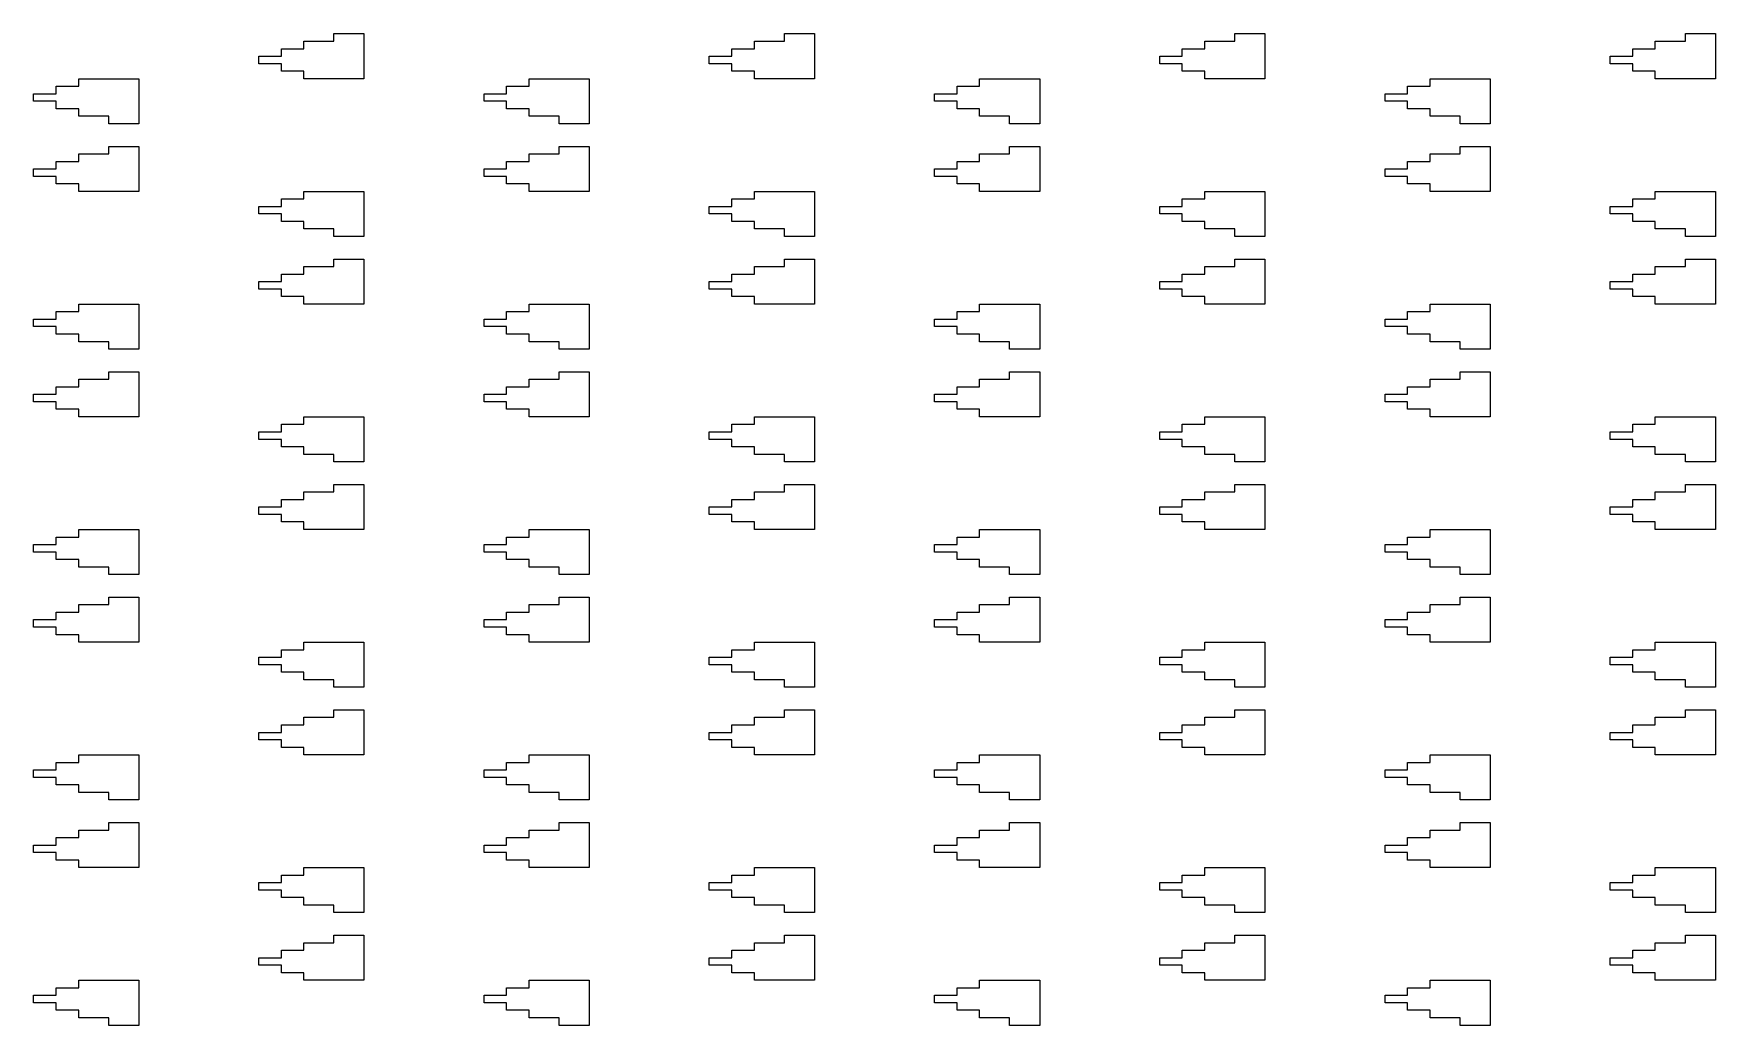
# Model space of a CAD drawing. Extents: x -38350 to 38650, y -35000 to 36000.
# Drawn here: x 70 to 294, y -34640 to -34508 of the extents above; entities that cross this region are included whole.
import ezdxf

# ---------------------------------------------------------------- set-up
doc = ezdxf.new("R2010")
doc.units = 0
doc.header["$MEASUREMENT"] = 0

msp = doc.modelspace()

# ---------------------------------------------------------------- linework, layer by layer
for p, q in [((106, -34510), (106, -34509)), ((106, -34509), (110, -34509)), ((110, -34509), (110, -34508)), ((110, -34508), (114, -34508)), ((114, -34508), (114, -34514)), ((166, -34510), (166, -34509)), ((166, -34509), (170, -34509)), ((170, -34509), (170, -34508)), ((170, -34508), (174, -34508)), ((174, -34508), (174, -34514)), ((226, -34510), (226, -34509)), ((226, -34509), (230, -34509)), ((230, -34509), (230, -34508)), ((230, -34508), (234, -34508)), ((234, -34508), (234, -34514)), ((286, -34510), (286, -34509)), ((286, -34509), (290, -34509)), ((290, -34509), (290, -34508)), ((290, -34508), (294, -34508)), ((294, -34508), (294, -34514)), ((100, -34512), (100, -34511)), ((100, -34511), (103, -34511)), ((103, -34511), (103, -34510)), ((103, -34510), (106, -34510)), ((160, -34512), (160, -34511)), ((160, -34511), (163, -34511)), ((163, -34511), (163, -34510)), ((163, -34510), (166, -34510)), ((220, -34512), (220, -34511)), ((220, -34511), (223, -34511)), ((223, -34511), (223, -34510)), ((223, -34510), (226, -34510)), ((280, -34512), (280, -34511)), ((280, -34511), (283, -34511)), ((283, -34511), (283, -34510)), ((283, -34510), (286, -34510)), ((103, -34512), (100, -34512)), ((103, -34513), (103, -34512)), ((106, -34513), (103, -34513)), ((106, -34514), (106, -34513)), ((163, -34512), (160, -34512)), ((163, -34513), (163, -34512)), ((166, -34513), (163, -34513)), ((166, -34514), (166, -34513)), ((223, -34512), (220, -34512)), ((223, -34513), (223, -34512)), ((226, -34513), (223, -34513)), ((226, -34514), (226, -34513)), ((283, -34512), (280, -34512)), ((283, -34513), (283, -34512)), ((286, -34513), (283, -34513)), ((286, -34514), (286, -34513)), ((70, -34517), (70, -34516)), ((70, -34516), (73, -34516)), ((73, -34516), (73, -34515)), ((73, -34515), (76, -34515)), ((76, -34515), (76, -34514)), ((76, -34514), (84, -34514)), ((84, -34514), (84, -34520)), ((114, -34514), (106, -34514)), ((130, -34517), (130, -34516)), ((130, -34516), (133, -34516)), ((133, -34516), (133, -34515)), ((133, -34515), (136, -34515)), ((136, -34515), (136, -34514)), ((136, -34514), (144, -34514)), ((144, -34514), (144, -34520)), ((174, -34514), (166, -34514)), ((190, -34517), (190, -34516)), ((190, -34516), (193, -34516)), ((193, -34516), (193, -34515)), ((193, -34515), (196, -34515)), ((196, -34515), (196, -34514)), ((196, -34514), (204, -34514)), ((204, -34514), (204, -34520)), ((234, -34514), (226, -34514)), ((250, -34517), (250, -34516)), ((250, -34516), (253, -34516)), ((253, -34516), (253, -34515)), ((253, -34515), (256, -34515)), ((256, -34515), (256, -34514)), ((256, -34514), (264, -34514)), ((264, -34514), (264, -34520)), ((294, -34514), (286, -34514)), ((73, -34517), (70, -34517)), ((73, -34518), (73, -34517)), ((76, -34518), (73, -34518)), ((76, -34519), (76, -34518)), ((133, -34517), (130, -34517)), ((133, -34518), (133, -34517)), ((136, -34518), (133, -34518)), ((136, -34519), (136, -34518)), ((193, -34517), (190, -34517)), ((193, -34518), (193, -34517)), ((196, -34518), (193, -34518)), ((196, -34519), (196, -34518)), ((253, -34517), (250, -34517)), ((253, -34518), (253, -34517)), ((256, -34518), (253, -34518)), ((256, -34519), (256, -34518)), ((80, -34519), (76, -34519)), ((80, -34520), (80, -34519)), ((84, -34520), (80, -34520)), ((140, -34519), (136, -34519)), ((140, -34520), (140, -34519)), ((144, -34520), (140, -34520)), ((200, -34519), (196, -34519)), ((200, -34520), (200, -34519)), ((204, -34520), (200, -34520)), ((260, -34519), (256, -34519)), ((260, -34520), (260, -34519)), ((264, -34520), (260, -34520)), ((73, -34526), (73, -34525)), ((73, -34525), (76, -34525)), ((76, -34525), (76, -34524)), ((76, -34524), (80, -34524)), ((80, -34524), (80, -34523)), ((80, -34523), (84, -34523)), ((84, -34523), (84, -34529)), ((133, -34526), (133, -34525)), ((133, -34525), (136, -34525)), ((136, -34525), (136, -34524)), ((136, -34524), (140, -34524)), ((140, -34524), (140, -34523)), ((140, -34523), (144, -34523)), ((144, -34523), (144, -34529)), ((193, -34526), (193, -34525)), ((193, -34525), (196, -34525)), ((196, -34525), (196, -34524)), ((196, -34524), (200, -34524)), ((200, -34524), (200, -34523)), ((200, -34523), (204, -34523)), ((204, -34523), (204, -34529)), ((253, -34526), (253, -34525)), ((253, -34525), (256, -34525)), ((256, -34525), (256, -34524)), ((256, -34524), (260, -34524)), ((260, -34524), (260, -34523)), ((260, -34523), (264, -34523)), ((264, -34523), (264, -34529)), ((70, -34527), (70, -34526)), ((70, -34526), (73, -34526)), ((73, -34527), (70, -34527)), ((73, -34528), (73, -34527)), ((130, -34527), (130, -34526)), ((130, -34526), (133, -34526)), ((133, -34527), (130, -34527)), ((133, -34528), (133, -34527)), ((190, -34527), (190, -34526)), ((190, -34526), (193, -34526)), ((193, -34527), (190, -34527)), ((193, -34528), (193, -34527)), ((250, -34527), (250, -34526)), ((250, -34526), (253, -34526)), ((253, -34527), (250, -34527)), ((253, -34528), (253, -34527)), ((76, -34528), (73, -34528)), ((76, -34529), (76, -34528)), ((84, -34529), (76, -34529)), ((106, -34530), (106, -34529)), ((106, -34529), (114, -34529)), ((114, -34529), (114, -34535)), ((136, -34528), (133, -34528)), ((136, -34529), (136, -34528)), ((144, -34529), (136, -34529)), ((166, -34530), (166, -34529)), ((166, -34529), (174, -34529)), ((174, -34529), (174, -34535)), ((196, -34528), (193, -34528)), ((196, -34529), (196, -34528)), ((204, -34529), (196, -34529)), ((226, -34530), (226, -34529)), ((226, -34529), (234, -34529)), ((234, -34529), (234, -34535)), ((256, -34528), (253, -34528)), ((256, -34529), (256, -34528)), ((264, -34529), (256, -34529)), ((286, -34530), (286, -34529)), ((286, -34529), (294, -34529)), ((294, -34529), (294, -34535)), ((100, -34532), (100, -34531)), ((100, -34531), (103, -34531)), ((103, -34531), (103, -34530)), ((103, -34530), (106, -34530)), ((160, -34532), (160, -34531)), ((160, -34531), (163, -34531)), ((163, -34531), (163, -34530)), ((163, -34530), (166, -34530)), ((220, -34532), (220, -34531)), ((220, -34531), (223, -34531)), ((223, -34531), (223, -34530)), ((223, -34530), (226, -34530)), ((280, -34532), (280, -34531)), ((280, -34531), (283, -34531)), ((283, -34531), (283, -34530)), ((283, -34530), (286, -34530)), ((103, -34532), (100, -34532)), ((103, -34533), (103, -34532)), ((106, -34533), (103, -34533)), ((106, -34534), (106, -34533)), ((110, -34534), (106, -34534)), ((110, -34535), (110, -34534)), ((163, -34532), (160, -34532)), ((163, -34533), (163, -34532)), ((166, -34533), (163, -34533)), ((166, -34534), (166, -34533)), ((170, -34534), (166, -34534)), ((170, -34535), (170, -34534)), ((223, -34532), (220, -34532)), ((223, -34533), (223, -34532)), ((226, -34533), (223, -34533)), ((226, -34534), (226, -34533)), ((230, -34534), (226, -34534)), ((230, -34535), (230, -34534)), ((283, -34532), (280, -34532)), ((283, -34533), (283, -34532)), ((286, -34533), (283, -34533)), ((286, -34534), (286, -34533)), ((290, -34534), (286, -34534)), ((290, -34535), (290, -34534)), ((114, -34535), (110, -34535)), ((174, -34535), (170, -34535)), ((234, -34535), (230, -34535)), ((294, -34535), (290, -34535)), ((110, -34539), (110, -34538)), ((110, -34538), (114, -34538)), ((114, -34538), (114, -34544)), ((170, -34539), (170, -34538)), ((170, -34538), (174, -34538)), ((174, -34538), (174, -34544)), ((230, -34539), (230, -34538)), ((230, -34538), (234, -34538)), ((234, -34538), (234, -34544)), ((290, -34539), (290, -34538)), ((290, -34538), (294, -34538)), ((294, -34538), (294, -34544)), ((103, -34541), (103, -34540)), ((103, -34540), (106, -34540)), ((106, -34540), (106, -34539)), ((106, -34539), (110, -34539)), ((163, -34541), (163, -34540)), ((163, -34540), (166, -34540)), ((166, -34540), (166, -34539)), ((166, -34539), (170, -34539)), ((223, -34541), (223, -34540)), ((223, -34540), (226, -34540)), ((226, -34540), (226, -34539)), ((226, -34539), (230, -34539)), ((283, -34541), (283, -34540)), ((283, -34540), (286, -34540)), ((286, -34540), (286, -34539)), ((286, -34539), (290, -34539)), ((100, -34542), (100, -34541)), ((100, -34541), (103, -34541)), ((103, -34542), (100, -34542)), ((103, -34543), (103, -34542)), ((106, -34543), (103, -34543)), ((106, -34544), (106, -34543)), ((160, -34542), (160, -34541)), ((160, -34541), (163, -34541)), ((163, -34542), (160, -34542)), ((163, -34543), (163, -34542)), ((166, -34543), (163, -34543)), ((166, -34544), (166, -34543)), ((220, -34542), (220, -34541)), ((220, -34541), (223, -34541)), ((223, -34542), (220, -34542)), ((223, -34543), (223, -34542)), ((226, -34543), (223, -34543)), ((226, -34544), (226, -34543)), ((280, -34542), (280, -34541)), ((280, -34541), (283, -34541)), ((283, -34542), (280, -34542)), ((283, -34543), (283, -34542)), ((286, -34543), (283, -34543)), ((286, -34544), (286, -34543)), ((73, -34546), (73, -34545)), ((73, -34545), (76, -34545)), ((76, -34545), (76, -34544)), ((76, -34544), (84, -34544)), ((84, -34544), (84, -34550)), ((114, -34544), (106, -34544)), ((133, -34546), (133, -34545)), ((133, -34545), (136, -34545)), ((136, -34545), (136, -34544)), ((136, -34544), (144, -34544)), ((144, -34544), (144, -34550)), ((174, -34544), (166, -34544)), ((193, -34546), (193, -34545)), ((193, -34545), (196, -34545)), ((196, -34545), (196, -34544)), ((196, -34544), (204, -34544)), ((204, -34544), (204, -34550)), ((234, -34544), (226, -34544)), ((253, -34546), (253, -34545)), ((253, -34545), (256, -34545)), ((256, -34545), (256, -34544)), ((256, -34544), (264, -34544)), ((264, -34544), (264, -34550)), ((294, -34544), (286, -34544)), ((70, -34547), (70, -34546)), ((70, -34546), (73, -34546)), ((73, -34547), (70, -34547)), ((73, -34548), (73, -34547)), ((130, -34547), (130, -34546)), ((130, -34546), (133, -34546)), ((133, -34547), (130, -34547)), ((133, -34548), (133, -34547)), ((190, -34547), (190, -34546)), ((190, -34546), (193, -34546)), ((193, -34547), (190, -34547)), ((193, -34548), (193, -34547)), ((250, -34547), (250, -34546)), ((250, -34546), (253, -34546)), ((253, -34547), (250, -34547)), ((253, -34548), (253, -34547)), ((76, -34548), (73, -34548)), ((76, -34549), (76, -34548)), ((80, -34549), (76, -34549)), ((80, -34550), (80, -34549)), ((136, -34548), (133, -34548)), ((136, -34549), (136, -34548)), ((140, -34549), (136, -34549)), ((140, -34550), (140, -34549)), ((196, -34548), (193, -34548)), ((196, -34549), (196, -34548)), ((200, -34549), (196, -34549)), ((200, -34550), (200, -34549)), ((256, -34548), (253, -34548)), ((256, -34549), (256, -34548)), ((260, -34549), (256, -34549)), ((260, -34550), (260, -34549)), ((84, -34550), (80, -34550)), ((144, -34550), (140, -34550)), ((204, -34550), (200, -34550)), ((264, -34550), (260, -34550)), ((76, -34555), (76, -34554)), ((76, -34554), (80, -34554)), ((80, -34554), (80, -34553)), ((80, -34553), (84, -34553)), ((84, -34553), (84, -34559)), ((136, -34555), (136, -34554)), ((136, -34554), (140, -34554)), ((140, -34554), (140, -34553)), ((140, -34553), (144, -34553)), ((144, -34553), (144, -34559)), ((196, -34555), (196, -34554)), ((196, -34554), (200, -34554)), ((200, -34554), (200, -34553)), ((200, -34553), (204, -34553)), ((204, -34553), (204, -34559)), ((256, -34555), (256, -34554)), ((256, -34554), (260, -34554)), ((260, -34554), (260, -34553)), ((260, -34553), (264, -34553)), ((264, -34553), (264, -34559)), ((70, -34557), (70, -34556)), ((70, -34556), (73, -34556)), ((73, -34556), (73, -34555)), ((73, -34555), (76, -34555)), ((130, -34557), (130, -34556)), ((130, -34556), (133, -34556)), ((133, -34556), (133, -34555)), ((133, -34555), (136, -34555)), ((190, -34557), (190, -34556)), ((190, -34556), (193, -34556)), ((193, -34556), (193, -34555)), ((193, -34555), (196, -34555)), ((250, -34557), (250, -34556)), ((250, -34556), (253, -34556)), ((253, -34556), (253, -34555)), ((253, -34555), (256, -34555)), ((73, -34557), (70, -34557)), ((73, -34558), (73, -34557)), ((76, -34558), (73, -34558)), ((76, -34559), (76, -34558)), ((133, -34557), (130, -34557)), ((133, -34558), (133, -34557)), ((136, -34558), (133, -34558)), ((136, -34559), (136, -34558)), ((193, -34557), (190, -34557)), ((193, -34558), (193, -34557)), ((196, -34558), (193, -34558)), ((196, -34559), (196, -34558)), ((253, -34557), (250, -34557)), ((253, -34558), (253, -34557)), ((256, -34558), (253, -34558)), ((256, -34559), (256, -34558)), ((84, -34559), (76, -34559)), ((103, -34561), (103, -34560)), ((103, -34560), (106, -34560)), ((106, -34560), (106, -34559)), ((106, -34559), (114, -34559)), ((114, -34559), (114, -34565)), ((144, -34559), (136, -34559)), ((163, -34561), (163, -34560)), ((163, -34560), (166, -34560)), ((166, -34560), (166, -34559)), ((166, -34559), (174, -34559)), ((174, -34559), (174, -34565)), ((204, -34559), (196, -34559)), ((223, -34561), (223, -34560)), ((223, -34560), (226, -34560)), ((226, -34560), (226, -34559)), ((226, -34559), (234, -34559)), ((234, -34559), (234, -34565)), ((264, -34559), (256, -34559)), ((283, -34561), (283, -34560)), ((283, -34560), (286, -34560)), ((286, -34560), (286, -34559)), ((286, -34559), (294, -34559)), ((294, -34559), (294, -34565)), ((100, -34562), (100, -34561)), ((100, -34561), (103, -34561)), ((103, -34562), (100, -34562)), ((103, -34563), (103, -34562)), ((106, -34563), (103, -34563)), ((106, -34564), (106, -34563)), ((160, -34562), (160, -34561)), ((160, -34561), (163, -34561)), ((163, -34562), (160, -34562)), ((163, -34563), (163, -34562)), ((166, -34563), (163, -34563)), ((166, -34564), (166, -34563)), ((220, -34562), (220, -34561)), ((220, -34561), (223, -34561)), ((223, -34562), (220, -34562)), ((223, -34563), (223, -34562)), ((226, -34563), (223, -34563)), ((226, -34564), (226, -34563)), ((280, -34562), (280, -34561)), ((280, -34561), (283, -34561)), ((283, -34562), (280, -34562)), ((283, -34563), (283, -34562)), ((286, -34563), (283, -34563)), ((286, -34564), (286, -34563)), ((110, -34564), (106, -34564)), ((110, -34565), (110, -34564)), ((114, -34565), (110, -34565)), ((170, -34564), (166, -34564)), ((170, -34565), (170, -34564)), ((174, -34565), (170, -34565)), ((230, -34564), (226, -34564)), ((230, -34565), (230, -34564)), ((234, -34565), (230, -34565)), ((290, -34564), (286, -34564)), ((290, -34565), (290, -34564)), ((294, -34565), (290, -34565)), ((106, -34570), (106, -34569)), ((106, -34569), (110, -34569)), ((110, -34569), (110, -34568)), ((110, -34568), (114, -34568)), ((114, -34568), (114, -34574)), ((166, -34570), (166, -34569)), ((166, -34569), (170, -34569)), ((170, -34569), (170, -34568)), ((170, -34568), (174, -34568)), ((174, -34568), (174, -34574)), ((226, -34570), (226, -34569)), ((226, -34569), (230, -34569)), ((230, -34569), (230, -34568)), ((230, -34568), (234, -34568)), ((234, -34568), (234, -34574)), ((286, -34570), (286, -34569)), ((286, -34569), (290, -34569)), ((290, -34569), (290, -34568)), ((290, -34568), (294, -34568)), ((294, -34568), (294, -34574)), ((100, -34572), (100, -34571)), ((100, -34571), (103, -34571)), ((103, -34572), (100, -34572)), ((103, -34571), (103, -34570)), ((103, -34570), (106, -34570)), ((103, -34573), (103, -34572)), ((160, -34572), (160, -34571)), ((160, -34571), (163, -34571)), ((163, -34572), (160, -34572)), ((163, -34571), (163, -34570)), ((163, -34570), (166, -34570)), ((163, -34573), (163, -34572)), ((220, -34572), (220, -34571)), ((220, -34571), (223, -34571)), ((223, -34572), (220, -34572)), ((223, -34571), (223, -34570)), ((223, -34570), (226, -34570)), ((223, -34573), (223, -34572)), ((280, -34572), (280, -34571)), ((280, -34571), (283, -34571)), ((283, -34572), (280, -34572)), ((283, -34571), (283, -34570)), ((283, -34570), (286, -34570)), ((283, -34573), (283, -34572)), ((76, -34575), (76, -34574)), ((76, -34574), (84, -34574)), ((84, -34574), (84, -34580)), ((106, -34573), (103, -34573)), ((106, -34574), (106, -34573)), ((114, -34574), (106, -34574)), ((136, -34575), (136, -34574)), ((136, -34574), (144, -34574)), ((144, -34574), (144, -34580)), ((166, -34573), (163, -34573)), ((166, -34574), (166, -34573)), ((174, -34574), (166, -34574)), ((196, -34575), (196, -34574)), ((196, -34574), (204, -34574)), ((204, -34574), (204, -34580)), ((226, -34573), (223, -34573)), ((226, -34574), (226, -34573)), ((234, -34574), (226, -34574)), ((256, -34575), (256, -34574)), ((256, -34574), (264, -34574)), ((264, -34574), (264, -34580)), ((286, -34573), (283, -34573)), ((286, -34574), (286, -34573)), ((294, -34574), (286, -34574)), ((70, -34577), (70, -34576)), ((70, -34576), (73, -34576)), ((73, -34576), (73, -34575)), ((73, -34575), (76, -34575)), ((130, -34577), (130, -34576)), ((130, -34576), (133, -34576)), ((133, -34576), (133, -34575)), ((133, -34575), (136, -34575)), ((190, -34577), (190, -34576)), ((190, -34576), (193, -34576)), ((193, -34576), (193, -34575)), ((193, -34575), (196, -34575)), ((250, -34577), (250, -34576)), ((250, -34576), (253, -34576)), ((253, -34576), (253, -34575)), ((253, -34575), (256, -34575)), ((73, -34577), (70, -34577)), ((73, -34578), (73, -34577)), ((76, -34578), (73, -34578)), ((76, -34579), (76, -34578)), ((133, -34577), (130, -34577)), ((133, -34578), (133, -34577)), ((136, -34578), (133, -34578)), ((136, -34579), (136, -34578)), ((193, -34577), (190, -34577)), ((193, -34578), (193, -34577)), ((196, -34578), (193, -34578)), ((196, -34579), (196, -34578)), ((253, -34577), (250, -34577)), ((253, -34578), (253, -34577)), ((256, -34578), (253, -34578)), ((256, -34579), (256, -34578)), ((80, -34579), (76, -34579)), ((80, -34580), (80, -34579)), ((84, -34580), (80, -34580)), ((140, -34579), (136, -34579)), ((140, -34580), (140, -34579)), ((144, -34580), (140, -34580)), ((200, -34579), (196, -34579)), ((200, -34580), (200, -34579)), ((204, -34580), (200, -34580)), ((260, -34579), (256, -34579)), ((260, -34580), (260, -34579)), ((264, -34580), (260, -34580)), ((80, -34584), (80, -34583)), ((80, -34583), (84, -34583)), ((84, -34583), (84, -34589)), ((140, -34584), (140, -34583)), ((140, -34583), (144, -34583)), ((144, -34583), (144, -34589)), ((200, -34584), (200, -34583)), ((200, -34583), (204, -34583)), ((204, -34583), (204, -34589)), ((260, -34584), (260, -34583)), ((260, -34583), (264, -34583)), ((264, -34583), (264, -34589)), ((73, -34586), (73, -34585)), ((73, -34585), (76, -34585)), ((76, -34585), (76, -34584)), ((76, -34584), (80, -34584)), ((133, -34586), (133, -34585)), ((133, -34585), (136, -34585)), ((136, -34585), (136, -34584)), ((136, -34584), (140, -34584)), ((193, -34586), (193, -34585)), ((193, -34585), (196, -34585)), ((196, -34585), (196, -34584)), ((196, -34584), (200, -34584)), ((253, -34586), (253, -34585)), ((253, -34585), (256, -34585)), ((256, -34585), (256, -34584)), ((256, -34584), (260, -34584)), ((70, -34587), (70, -34586)), ((70, -34586), (73, -34586)), ((73, -34587), (70, -34587)), ((73, -34588), (73, -34587)), ((130, -34587), (130, -34586)), ((130, -34586), (133, -34586)), ((133, -34587), (130, -34587)), ((133, -34588), (133, -34587)), ((190, -34587), (190, -34586)), ((190, -34586), (193, -34586)), ((193, -34587), (190, -34587)), ((193, -34588), (193, -34587)), ((250, -34587), (250, -34586)), ((250, -34586), (253, -34586)), ((253, -34587), (250, -34587)), ((253, -34588), (253, -34587)), ((76, -34588), (73, -34588)), ((76, -34589), (76, -34588)), ((84, -34589), (76, -34589)), ((103, -34591), (103, -34590)), ((103, -34590), (106, -34590)), ((106, -34590), (106, -34589)), ((106, -34589), (114, -34589)), ((114, -34589), (114, -34595)), ((136, -34588), (133, -34588)), ((136, -34589), (136, -34588)), ((144, -34589), (136, -34589)), ((163, -34591), (163, -34590)), ((163, -34590), (166, -34590)), ((166, -34590), (166, -34589)), ((166, -34589), (174, -34589)), ((174, -34589), (174, -34595)), ((196, -34588), (193, -34588)), ((196, -34589), (196, -34588)), ((204, -34589), (196, -34589)), ((223, -34591), (223, -34590)), ((223, -34590), (226, -34590)), ((226, -34590), (226, -34589)), ((226, -34589), (234, -34589)), ((234, -34589), (234, -34595)), ((256, -34588), (253, -34588)), ((256, -34589), (256, -34588)), ((264, -34589), (256, -34589)), ((283, -34591), (283, -34590)), ((283, -34590), (286, -34590)), ((286, -34590), (286, -34589)), ((286, -34589), (294, -34589)), ((294, -34589), (294, -34595)), ((100, -34592), (100, -34591)), ((100, -34591), (103, -34591)), ((103, -34592), (100, -34592)), ((103, -34593), (103, -34592)), ((160, -34592), (160, -34591)), ((160, -34591), (163, -34591)), ((163, -34592), (160, -34592)), ((163, -34593), (163, -34592)), ((220, -34592), (220, -34591)), ((220, -34591), (223, -34591)), ((223, -34592), (220, -34592)), ((223, -34593), (223, -34592)), ((280, -34592), (280, -34591)), ((280, -34591), (283, -34591)), ((283, -34592), (280, -34592)), ((283, -34593), (283, -34592)), ((106, -34593), (103, -34593)), ((106, -34594), (106, -34593)), ((110, -34594), (106, -34594)), ((110, -34595), (110, -34594)), ((166, -34593), (163, -34593)), ((166, -34594), (166, -34593)), ((170, -34594), (166, -34594)), ((170, -34595), (170, -34594)), ((226, -34593), (223, -34593)), ((226, -34594), (226, -34593)), ((230, -34594), (226, -34594)), ((230, -34595), (230, -34594)), ((286, -34593), (283, -34593)), ((286, -34594), (286, -34593)), ((290, -34594), (286, -34594)), ((290, -34595), (290, -34594)), ((114, -34595), (110, -34595)), ((174, -34595), (170, -34595)), ((234, -34595), (230, -34595)), ((294, -34595), (290, -34595)), ((106, -34600), (106, -34599)), ((106, -34599), (110, -34599)), ((110, -34599), (110, -34598)), ((110, -34598), (114, -34598)), ((114, -34598), (114, -34604)), ((166, -34600), (166, -34599)), ((166, -34599), (170, -34599)), ((170, -34599), (170, -34598)), ((170, -34598), (174, -34598)), ((174, -34598), (174, -34604)), ((226, -34600), (226, -34599)), ((226, -34599), (230, -34599)), ((230, -34599), (230, -34598)), ((230, -34598), (234, -34598)), ((234, -34598), (234, -34604)), ((286, -34600), (286, -34599)), ((286, -34599), (290, -34599)), ((290, -34599), (290, -34598)), ((290, -34598), (294, -34598)), ((294, -34598), (294, -34604)), ((100, -34602), (100, -34601)), ((100, -34601), (103, -34601)), ((103, -34601), (103, -34600)), ((103, -34600), (106, -34600)), ((160, -34602), (160, -34601)), ((160, -34601), (163, -34601)), ((163, -34601), (163, -34600)), ((163, -34600), (166, -34600)), ((220, -34602), (220, -34601)), ((220, -34601), (223, -34601)), ((223, -34601), (223, -34600)), ((223, -34600), (226, -34600)), ((280, -34602), (280, -34601)), ((280, -34601), (283, -34601)), ((283, -34601), (283, -34600)), ((283, -34600), (286, -34600)), ((103, -34602), (100, -34602)), ((103, -34603), (103, -34602)), ((106, -34603), (103, -34603)), ((106, -34604), (106, -34603)), ((163, -34602), (160, -34602)), ((163, -34603), (163, -34602)), ((166, -34603), (163, -34603)), ((166, -34604), (166, -34603)), ((223, -34602), (220, -34602)), ((223, -34603), (223, -34602)), ((226, -34603), (223, -34603)), ((226, -34604), (226, -34603)), ((283, -34602), (280, -34602)), ((283, -34603), (283, -34602)), ((286, -34603), (283, -34603)), ((286, -34604), (286, -34603)), ((73, -34606), (73, -34605)), ((73, -34605), (76, -34605)), ((76, -34605), (76, -34604)), ((76, -34604), (84, -34604)), ((84, -34604), (84, -34610)), ((114, -34604), (106, -34604)), ((133, -34606), (133, -34605)), ((133, -34605), (136, -34605)), ((136, -34605), (136, -34604)), ((136, -34604), (144, -34604)), ((144, -34604), (144, -34610)), ((174, -34604), (166, -34604)), ((193, -34606), (193, -34605)), ((193, -34605), (196, -34605)), ((196, -34605), (196, -34604)), ((196, -34604), (204, -34604)), ((204, -34604), (204, -34610)), ((234, -34604), (226, -34604)), ((253, -34606), (253, -34605)), ((253, -34605), (256, -34605)), ((256, -34605), (256, -34604)), ((256, -34604), (264, -34604)), ((264, -34604), (264, -34610)), ((294, -34604), (286, -34604)), ((70, -34607), (70, -34606)), ((70, -34606), (73, -34606)), ((73, -34607), (70, -34607)), ((73, -34608), (73, -34607)), ((76, -34608), (73, -34608)), ((76, -34609), (76, -34608)), ((130, -34607), (130, -34606)), ((130, -34606), (133, -34606)), ((133, -34607), (130, -34607)), ((133, -34608), (133, -34607)), ((136, -34608), (133, -34608)), ((136, -34609), (136, -34608)), ((190, -34607), (190, -34606)), ((190, -34606), (193, -34606)), ((193, -34607), (190, -34607)), ((193, -34608), (193, -34607)), ((196, -34608), (193, -34608)), ((196, -34609), (196, -34608)), ((250, -34607), (250, -34606)), ((250, -34606), (253, -34606)), ((253, -34607), (250, -34607)), ((253, -34608), (253, -34607)), ((256, -34608), (253, -34608)), ((256, -34609), (256, -34608)), ((80, -34609), (76, -34609)), ((80, -34610), (80, -34609)), ((84, -34610), (80, -34610)), ((140, -34609), (136, -34609)), ((140, -34610), (140, -34609)), ((144, -34610), (140, -34610)), ((200, -34609), (196, -34609)), ((200, -34610), (200, -34609)), ((204, -34610), (200, -34610)), ((260, -34609), (256, -34609)), ((260, -34610), (260, -34609)), ((264, -34610), (260, -34610)), ((76, -34615), (76, -34614)), ((76, -34614), (80, -34614)), ((80, -34614), (80, -34613)), ((80, -34613), (84, -34613)), ((84, -34613), (84, -34619)), ((136, -34615), (136, -34614)), ((136, -34614), (140, -34614)), ((140, -34614), (140, -34613)), ((140, -34613), (144, -34613)), ((144, -34613), (144, -34619)), ((196, -34615), (196, -34614)), ((196, -34614), (200, -34614)), ((200, -34614), (200, -34613)), ((200, -34613), (204, -34613)), ((204, -34613), (204, -34619)), ((256, -34615), (256, -34614)), ((256, -34614), (260, -34614)), ((260, -34614), (260, -34613)), ((260, -34613), (264, -34613)), ((264, -34613), (264, -34619)), ((70, -34617), (70, -34616)), ((70, -34616), (73, -34616)), ((73, -34616), (73, -34615)), ((73, -34615), (76, -34615)), ((130, -34617), (130, -34616)), ((130, -34616), (133, -34616)), ((133, -34616), (133, -34615)), ((133, -34615), (136, -34615)), ((190, -34617), (190, -34616)), ((190, -34616), (193, -34616)), ((193, -34616), (193, -34615)), ((193, -34615), (196, -34615)), ((250, -34617), (250, -34616)), ((250, -34616), (253, -34616)), ((253, -34616), (253, -34615)), ((253, -34615), (256, -34615)), ((73, -34617), (70, -34617)), ((73, -34618), (73, -34617)), ((76, -34618), (73, -34618)), ((76, -34619), (76, -34618)), ((84, -34619), (76, -34619)), ((106, -34620), (106, -34619)), ((106, -34619), (114, -34619)), ((114, -34619), (114, -34625)), ((133, -34617), (130, -34617)), ((133, -34618), (133, -34617)), ((136, -34618), (133, -34618)), ((136, -34619), (136, -34618)), ((144, -34619), (136, -34619)), ((166, -34620), (166, -34619)), ((166, -34619), (174, -34619)), ((174, -34619), (174, -34625)), ((193, -34617), (190, -34617)), ((193, -34618), (193, -34617)), ((196, -34618), (193, -34618)), ((196, -34619), (196, -34618)), ((204, -34619), (196, -34619)), ((226, -34620), (226, -34619)), ((226, -34619), (234, -34619)), ((234, -34619), (234, -34625)), ((253, -34617), (250, -34617)), ((253, -34618), (253, -34617)), ((256, -34618), (253, -34618)), ((256, -34619), (256, -34618)), ((264, -34619), (256, -34619)), ((286, -34620), (286, -34619)), ((286, -34619), (294, -34619)), ((294, -34619), (294, -34625)), ((100, -34622), (100, -34621)), ((100, -34621), (103, -34621)), ((103, -34621), (103, -34620)), ((103, -34620), (106, -34620)), ((160, -34622), (160, -34621)), ((160, -34621), (163, -34621)), ((163, -34621), (163, -34620)), ((163, -34620), (166, -34620)), ((220, -34622), (220, -34621)), ((220, -34621), (223, -34621)), ((223, -34621), (223, -34620)), ((223, -34620), (226, -34620)), ((280, -34622), (280, -34621)), ((280, -34621), (283, -34621)), ((283, -34621), (283, -34620)), ((283, -34620), (286, -34620)), ((103, -34622), (100, -34622)), ((103, -34623), (103, -34622)), ((106, -34623), (103, -34623)), ((106, -34624), (106, -34623)), ((163, -34622), (160, -34622)), ((163, -34623), (163, -34622)), ((166, -34623), (163, -34623)), ((166, -34624), (166, -34623)), ((223, -34622), (220, -34622)), ((223, -34623), (223, -34622)), ((226, -34623), (223, -34623)), ((226, -34624), (226, -34623)), ((283, -34622), (280, -34622)), ((283, -34623), (283, -34622)), ((286, -34623), (283, -34623)), ((286, -34624), (286, -34623)), ((110, -34624), (106, -34624)), ((110, -34625), (110, -34624)), ((114, -34625), (110, -34625)), ((170, -34624), (166, -34624)), ((170, -34625), (170, -34624)), ((174, -34625), (170, -34625)), ((230, -34624), (226, -34624)), ((230, -34625), (230, -34624)), ((234, -34625), (230, -34625)), ((290, -34624), (286, -34624)), ((290, -34625), (290, -34624)), ((294, -34625), (290, -34625)), ((110, -34629), (110, -34628)), ((110, -34628), (114, -34628)), ((114, -34628), (114, -34634)), ((170, -34629), (170, -34628)), ((170, -34628), (174, -34628)), ((174, -34628), (174, -34634)), ((230, -34629), (230, -34628)), ((230, -34628), (234, -34628)), ((234, -34628), (234, -34634)), ((290, -34629), (290, -34628)), ((290, -34628), (294, -34628)), ((294, -34628), (294, -34634)), ((103, -34631), (103, -34630)), ((103, -34630), (106, -34630)), ((106, -34630), (106, -34629)), ((106, -34629), (110, -34629)), ((163, -34631), (163, -34630)), ((163, -34630), (166, -34630)), ((166, -34630), (166, -34629)), ((166, -34629), (170, -34629)), ((223, -34631), (223, -34630)), ((223, -34630), (226, -34630)), ((226, -34630), (226, -34629)), ((226, -34629), (230, -34629)), ((283, -34631), (283, -34630)), ((283, -34630), (286, -34630)), ((286, -34630), (286, -34629)), ((286, -34629), (290, -34629)), ((100, -34632), (100, -34631)), ((100, -34631), (103, -34631)), ((103, -34632), (100, -34632)), ((103, -34633), (103, -34632)), ((160, -34632), (160, -34631)), ((160, -34631), (163, -34631)), ((163, -34632), (160, -34632)), ((163, -34633), (163, -34632)), ((220, -34632), (220, -34631)), ((220, -34631), (223, -34631)), ((223, -34632), (220, -34632)), ((223, -34633), (223, -34632)), ((280, -34632), (280, -34631)), ((280, -34631), (283, -34631)), ((283, -34632), (280, -34632)), ((283, -34633), (283, -34632)), ((76, -34635), (76, -34634)), ((76, -34634), (84, -34634)), ((84, -34634), (84, -34640)), ((106, -34633), (103, -34633)), ((106, -34634), (106, -34633)), ((114, -34634), (106, -34634)), ((136, -34635), (136, -34634)), ((136, -34634), (144, -34634)), ((144, -34634), (144, -34640)), ((166, -34633), (163, -34633)), ((166, -34634), (166, -34633)), ((174, -34634), (166, -34634)), ((196, -34635), (196, -34634)), ((196, -34634), (204, -34634)), ((204, -34634), (204, -34640)), ((226, -34633), (223, -34633)), ((226, -34634), (226, -34633)), ((234, -34634), (226, -34634)), ((256, -34635), (256, -34634)), ((256, -34634), (264, -34634)), ((264, -34634), (264, -34640)), ((286, -34633), (283, -34633)), ((286, -34634), (286, -34633)), ((294, -34634), (286, -34634)), ((70, -34637), (70, -34636)), ((70, -34636), (73, -34636)), ((73, -34637), (70, -34637)), ((73, -34636), (73, -34635)), ((73, -34635), (76, -34635)), ((73, -34638), (73, -34637)), ((130, -34637), (130, -34636)), ((130, -34636), (133, -34636)), ((133, -34637), (130, -34637)), ((133, -34636), (133, -34635)), ((133, -34635), (136, -34635)), ((133, -34638), (133, -34637)), ((190, -34637), (190, -34636)), ((190, -34636), (193, -34636)), ((193, -34637), (190, -34637)), ((193, -34636), (193, -34635)), ((193, -34635), (196, -34635)), ((193, -34638), (193, -34637)), ((250, -34637), (250, -34636)), ((250, -34636), (253, -34636)), ((253, -34637), (250, -34637)), ((253, -34636), (253, -34635)), ((253, -34635), (256, -34635)), ((253, -34638), (253, -34637)), ((76, -34638), (73, -34638)), ((76, -34639), (76, -34638)), ((80, -34639), (76, -34639)), ((80, -34640), (80, -34639)), ((136, -34638), (133, -34638)), ((136, -34639), (136, -34638)), ((140, -34639), (136, -34639)), ((140, -34640), (140, -34639)), ((196, -34638), (193, -34638)), ((196, -34639), (196, -34638)), ((200, -34639), (196, -34639)), ((200, -34640), (200, -34639)), ((256, -34638), (253, -34638)), ((256, -34639), (256, -34638)), ((260, -34639), (256, -34639)), ((260, -34640), (260, -34639)), ((84, -34640), (80, -34640)), ((144, -34640), (140, -34640)), ((204, -34640), (200, -34640)), ((264, -34640), (260, -34640))]:
    msp.add_line(p, q)

doc.saveas('drawing.dxf')
